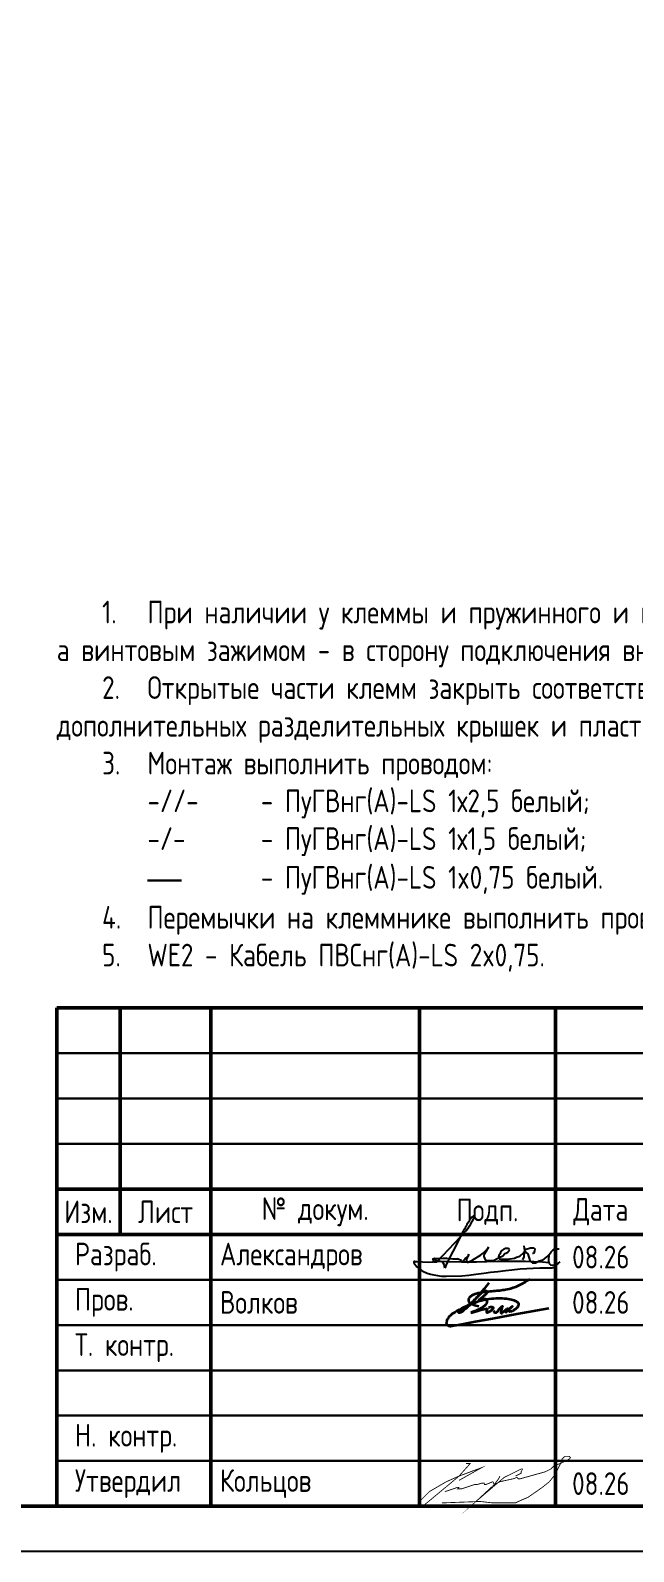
# Model space of a CAD drawing. Header units: millimetres. Extents: x -1036 to 3331, y -90 to 586.
# Drawn here: x 2624.1 to 2690.6, y 0 to 167.9 of the extents above; entities that cross this region are included whole.
import ezdxf

# ---------------------------------------------------------------- set-up
doc = ezdxf.new("R2010")
doc.units = ezdxf.units.MM
doc.layers.add('Подписи', color=7, linetype='Continuous')
doc.styles.add('Gost_type_A', font='GOST_A.TTF')

# ---------------------------------------------------------------- blocks, each defined once
blk = doc.blocks.new('Штамп большой нижний')
at = {"lineweight": 50}
for points in [[(-185, 55), (-178, 55), (-178, 35), (-185, 35)], [(-178, 55), (-168, 55), (-168, 35), (-178, 35)], [(-168, 55), (-145, 55), (-145, 35), (-168, 35)], [(-145, 55), (-130, 55), (-130, 35), (-145, 35)], [(-130, 55), (-120, 55), (-120, 35), (-130, 35)], [(-185, 35), (-178, 35), (-178, 30), (-185, 30)], [(-178, 35), (-168, 35), (-168, 30), (-178, 30)], [(-168, 35), (-145, 35), (-145, 30), (-168, 30)], [(-145, 35), (-130, 35), (-130, 30), (-145, 30)], [(-130, 35), (-120, 35), (-120, 30), (-130, 30)], [(-185, 30), (-168, 30), (-168, 0), (-185, 0)], [(-168, 30), (-145, 30), (-145, 0), (-168, 0)], [(-145, 30), (-130, 30), (-130, 0), (-145, 0)], [(-130, 30), (-120, 30), (-120, 0), (-130, 0)]]:
    blk.add_lwpolyline(points, close=True, dxfattribs=at)
for points in [[(-185, 55), (-178, 55), (-178, 50), (-185, 50)], [(-178, 55), (-168, 55), (-168, 50), (-178, 50)], [(-168, 55), (-145, 55), (-145, 50), (-168, 50)], [(-145, 55), (-130, 55), (-130, 50), (-145, 50)], [(-130, 55), (-120, 55), (-120, 50), (-130, 50)], [(-185, 50), (-178, 50), (-178, 45), (-185, 45)], [(-178, 50), (-168, 50), (-168, 45), (-178, 45)], [(-168, 50), (-145, 50), (-145, 45), (-168, 45)], [(-145, 50), (-130, 50), (-130, 45), (-145, 45)], [(-130, 50), (-120, 50), (-120, 45), (-130, 45)], [(-185, 45), (-178, 45), (-178, 40), (-185, 40)], [(-178, 45), (-168, 45), (-168, 40), (-178, 40)], [(-168, 45), (-145, 45), (-145, 40), (-168, 40)], [(-145, 45), (-130, 45), (-130, 40), (-145, 40)], [(-130, 45), (-120, 45), (-120, 40), (-130, 40)], [(-185, 40), (-178, 40), (-178, 35), (-185, 35)], [(-178, 40), (-168, 40), (-168, 35), (-178, 35)], [(-168, 40), (-145, 40), (-145, 35), (-168, 35)], [(-145, 40), (-130, 40), (-130, 35), (-145, 35)], [(-130, 40), (-120, 40), (-120, 35), (-130, 35)], [(-185, 30), (-168, 30), (-168, 25), (-185, 25)], [(-168, 30), (-145, 30), (-145, 25), (-168, 25)], [(-145, 30), (-130, 30), (-130, 25), (-145, 25)], [(-130, 30), (-120, 30), (-120, 25), (-130, 25)], [(-185, 25), (-168, 25), (-168, 20), (-185, 20)], [(-168, 25), (-145, 25), (-145, 20), (-168, 20)], [(-145, 25), (-130, 25), (-130, 20), (-145, 20)], [(-130, 25), (-120, 25), (-120, 20), (-130, 20)], [(-185, 20), (-168, 20), (-168, 15), (-185, 15)], [(-168, 20), (-145, 20), (-145, 15), (-168, 15)], [(-145, 20), (-130, 20), (-130, 15), (-145, 15)], [(-130, 20), (-120, 20), (-120, 15), (-130, 15)], [(-185, 15), (-168, 15), (-168, 10), (-185, 10)], [(-168, 15), (-145, 15), (-145, 10), (-168, 10)], [(-145, 15), (-130, 15), (-130, 10), (-145, 10)], [(-130, 15), (-120, 15), (-120, 10), (-130, 10)], [(-185, 10), (-168, 10), (-168, 5), (-185, 5)], [(-168, 10), (-145, 10), (-145, 5), (-168, 5)], [(-145, 10), (-130, 10), (-130, 5), (-145, 5)], [(-130, 10), (-120, 10), (-120, 5), (-130, 5)], [(-185, 5), (-168, 5), (-168, 0), (-185, 0)], [(-168, 5), (-145, 5), (-145, 0), (-168, 0)], [(-145, 5), (-130, 5), (-130, 0), (-145, 0)], [(-130, 5), (-120, 5), (-120, 0), (-130, 0)]]:
    blk.add_lwpolyline(points, close=True)
at = {"char_height": 2.5, "style": 'Gost_type_A'}
for s, insert, width, attachment_point in [('Изм.', (-181.5, 32.5), 7, 5), ('Лист', (-173, 32.5), 10, 5), ('№ докум.', (-156.5, 32.5), 23, 5), ('Подп.', (-137.5, 32.5), 15, 5), ('Дата', (-125, 32.5), 10, 5), ('\\pxl0.8;Разраб.', (-185, 27.5), 17, 4), ('\\pxl0.8;Пров.', (-185, 22.5), 17, 4), ('\\pxl0.8;Т. контр.', (-185, 17.5), 17, 4), ('\\pxl0.8;Н. контр.', (-185, 7.5), 17, 4), ('\\pxl0.8;Утвердил', (-185, 2.5), 17, 4)]:
    blk.add_mtext(s, dxfattribs=dict(at, insert=insert, width=width, attachment_point=attachment_point))
blk = doc.blocks.new('Сотрудник 7_1')
at = {"lineweight": 35}
for points in [[(5.51, 4.62), (4.98, 3.97), (4.54, 3.43), (4.18, 3.01), (3.9, 2.68), (3.67, 2.43), (3.49, 2.24), (3.34, 2.09), (3.21, 1.97), (3.08, 1.86), (2.97, 1.76), (2.86, 1.67), (2.76, 1.6), (2.67, 1.53), (2.59, 1.47), (2.52, 1.42), (2.45, 1.38), (2.4, 1.35), (2.35, 1.33), (2.31, 1.31), (2.28, 1.3), (2.25, 1.3), (2.23, 1.3), (2.21, 1.31), (2.2, 1.31), (2.19, 1.33), (2.18, 1.34), (2.18, 1.36), (2.18, 1.38), (2.18, 1.4), (2.19, 1.42), (2.2, 1.45), (2.22, 1.48), (2.25, 1.51), (2.28, 1.55), (2.32, 1.59), (2.36, 1.63), (2.42, 1.67), (2.49, 1.72), (2.56, 1.78), (2.65, 1.84), (2.75, 1.9), (2.87, 1.97), (2.99, 2.04), (3.12, 2.12), (3.25, 2.21), (3.39, 2.3), (3.53, 2.41), (3.67, 2.52), (3.81, 2.64), (3.94, 2.77), (4.07, 2.9), (4.2, 3.03), (4.32, 3.15), (4.44, 3.27), (4.55, 3.37), (4.65, 3.46), (4.74, 3.54), (4.82, 3.6), (4.9, 3.64), (4.97, 3.68), (5.03, 3.7), (5.08, 3.72), (5.13, 3.73), (5.17, 3.73), (5.21, 3.73), (5.24, 3.73), (5.26, 3.73), (5.28, 3.72), (5.3, 3.71), (5.31, 3.7), (5.32, 3.68), (5.33, 3.66), (5.33, 3.64), (5.32, 3.61), (5.32, 3.58), (5.3, 3.54), (5.28, 3.5), (5.25, 3.46), (5.21, 3.41), (5.16, 3.36), (5.1, 3.3), (5.03, 3.23), (4.96, 3.17), (4.88, 3.1), (4.8, 3.04), (4.72, 2.98), (4.65, 2.92), (4.59, 2.87), (4.53, 2.83), (4.49, 2.8), (4.46, 2.77), (4.43, 2.76), (4.42, 2.75), (4.42, 2.74), (4.43, 2.75), (4.45, 2.75), (4.49, 2.76), (4.53, 2.78), (4.58, 2.8), (4.64, 2.82), (4.7, 2.84), (4.76, 2.85), (4.83, 2.86), (4.89, 2.87), (4.95, 2.88), (5.01, 2.87), (5.06, 2.87), (5.11, 2.85), (5.15, 2.84), (5.19, 2.81), (5.22, 2.78), (5.25, 2.75), (5.27, 2.72), (5.29, 2.68), (5.3, 2.63), (5.3, 2.59), (5.3, 2.54), (5.29, 2.49), (5.27, 2.44), (5.26, 2.38), (5.23, 2.33), (5.2, 2.28), (5.17, 2.22), (5.12, 2.17), (5.07, 2.11), (5, 2.05), (4.92, 1.99), (4.83, 1.93), (4.73, 1.86), (4.6, 1.79), (4.47, 1.72), (4.31, 1.65), (4.15, 1.57), (3.96, 1.49), (3.76, 1.41), (3.54, 1.32)], [(4.39, 2), (4.09, 2.07), (3.85, 2.15), (3.67, 2.21), (3.55, 2.27), (3.46, 2.33), (3.4, 2.39), (3.37, 2.44), (3.35, 2.5), (3.33, 2.55), (3.32, 2.61), (3.31, 2.66), (3.31, 2.72), (3.31, 2.77), (3.32, 2.83), (3.34, 2.89), (3.36, 2.94), (3.39, 2.99), (3.43, 3.05), (3.48, 3.1), (3.54, 3.15), (3.6, 3.2), (3.67, 3.24), (3.74, 3.29), (3.82, 3.33), (3.91, 3.37), (4.01, 3.4), (4.11, 3.44), (4.22, 3.47), (4.34, 3.5), (4.47, 3.53), (4.62, 3.56), (4.77, 3.58), (4.93, 3.61), (5.11, 3.63), (5.29, 3.65), (5.48, 3.67), (5.67, 3.69), (5.85, 3.71), (6.04, 3.72), (6.21, 3.74), (6.38, 3.76), (6.55, 3.77), (6.71, 3.79), (6.86, 3.81), (7.02, 3.83), (7.19, 3.86), (7.36, 3.89), (7.54, 3.92), (7.74, 3.96), (7.95, 4.01), (8.19, 4.09), (8.47, 4.19), (8.78, 4.33), (9.15, 4.51), (9.57, 4.74), (10.05, 5.03)], [(6.04, 1.58), (6.05, 1.53), (6.06, 1.49), (6.06, 1.46), (6.07, 1.43), (6.09, 1.4), (6.1, 1.38), (6.12, 1.36), (6.14, 1.35), (6.16, 1.33), (6.19, 1.33), (6.22, 1.33), (6.25, 1.33), (6.28, 1.33), (6.31, 1.34), (6.34, 1.36), (6.37, 1.38), (6.4, 1.4), (6.43, 1.43), (6.46, 1.46), (6.49, 1.5), (6.52, 1.53), (6.55, 1.57), (6.58, 1.62), (6.62, 1.66), (6.65, 1.71), (6.69, 1.75), (6.73, 1.8), (6.78, 1.84), (6.82, 1.88), (6.85, 1.92), (6.89, 1.95), (6.92, 1.98), (6.95, 2.01), (6.97, 2.03), (6.98, 2.05), (7, 2.06), (7, 2.06), (7.01, 2.06), (7.01, 2.05), (7, 2.03), (7, 2), (6.99, 1.96), (6.97, 1.93), (6.96, 1.88), (6.94, 1.83), (6.93, 1.79), (6.91, 1.74), (6.9, 1.69), (6.89, 1.64), (6.88, 1.6), (6.87, 1.56), (6.86, 1.53), (6.85, 1.49), (6.84, 1.46), (6.84, 1.43), (6.84, 1.41), (6.84, 1.38), (6.84, 1.36), (6.84, 1.35), (6.84, 1.33), (6.84, 1.32), (6.85, 1.31), (6.86, 1.3), (6.86, 1.29), (6.87, 1.29), (6.88, 1.28), (6.89, 1.28), (6.9, 1.27), (6.91, 1.27), (6.92, 1.27), (6.93, 1.28), (6.95, 1.28), (6.96, 1.29), (6.97, 1.29), (6.98, 1.3), (7, 1.32), (7.03, 1.34), (7.06, 1.37), (7.1, 1.41), (7.15, 1.45), (7.21, 1.5), (7.27, 1.56), (7.34, 1.62), (7.41, 1.68), (7.48, 1.73), (7.54, 1.77), (7.58, 1.79), (7.6, 1.79), (7.61, 1.77), (7.59, 1.72), (7.57, 1.67), (7.54, 1.61), (7.5, 1.54), (7.46, 1.48), (7.43, 1.43), (7.41, 1.4), (7.4, 1.38), (7.41, 1.38), (7.42, 1.4), (7.45, 1.43), (7.49, 1.48), (7.54, 1.53), (7.6, 1.59), (7.66, 1.66), (7.73, 1.72), (7.81, 1.79), (7.88, 1.85), (7.95, 1.9), (8.01, 1.95), (8.06, 1.99), (8.09, 2.01), (8.11, 2.02), (8.1, 2.02), (8.07, 1.99), (8.03, 1.96), (7.98, 1.91), (7.92, 1.86), (7.87, 1.81), (7.81, 1.76), (7.76, 1.71), (7.73, 1.67), (7.7, 1.64), (7.68, 1.61), (7.67, 1.58), (7.67, 1.56), (7.67, 1.54), (7.68, 1.53), (7.7, 1.51), (7.71, 1.5), (7.73, 1.49), (7.75, 1.48), (7.77, 1.48), (7.8, 1.47), (7.83, 1.47), (7.87, 1.48), (7.91, 1.48), (7.96, 1.5), (8.01, 1.51), (8.07, 1.53), (8.13, 1.55), (8.19, 1.58), (8.26, 1.62), (8.33, 1.66), (8.4, 1.71), (8.48, 1.76), (8.55, 1.82), (8.63, 1.89), (8.69, 1.95), (8.75, 2.02), (8.79, 2.1), (8.82, 2.17), (8.83, 2.24), (8.81, 2.31), (8.78, 2.37), (8.72, 2.44), (8.65, 2.5), (8.56, 2.56), (8.44, 2.61), (8.31, 2.66), (8.17, 2.71), (8, 2.75), (7.83, 2.78), (7.64, 2.81), (7.44, 2.84), (7.22, 2.86), (7, 2.88), (6.77, 2.88), (6.53, 2.89), (6.29, 2.88), (6.04, 2.87), (5.79, 2.84), (5.52, 2.81), (5.25, 2.77), (4.97, 2.71), (4.68, 2.64), (4.38, 2.55), (4.06, 2.44), (3.74, 2.32), (3.42, 2.2), (3.11, 2.06), (2.8, 1.92), (2.51, 1.78), (2.25, 1.65), (2.01, 1.52), (1.8, 1.4), (1.62, 1.29), (1.47, 1.18), (1.35, 1.09), (1.24, 0.99), (1.15, 0.91), (1.08, 0.82), (1.02, 0.74), (0.97, 0.65), (0.93, 0.57), (0.89, 0.49), (0.86, 0.41), (0.84, 0.34), (0.83, 0.27), (0.82, 0.21), (0.82, 0.15), (0.83, 0.11), (0.84, 0.07), (0.85, 0.04), (0.87, 0.01), (0.89, -0.01), (0.91, -0.03), (0.94, -0.05), (0.97, -0.07), (1, -0.08), (1.03, -0.1), (1.07, -0.11), (1.1, -0.12), (1.13, -0.13), (1.17, -0.14), (1.2, -0.15), (1.24, -0.15), (1.29, -0.15), (1.47, -0.12), (1.9, -0.04), (2.7, 0.1), (3.99, 0.34), (5.91, 0.69), (8.58, 1.18), (12.12, 1.82)], [(3.54, 1.32), (4.17, 1.5), (4.63, 1.63), (4.96, 1.71), (5.17, 1.76), (5.28, 1.77), (5.33, 1.76), (5.34, 1.73), (5.32, 1.7), (5.3, 1.66), (5.28, 1.62), (5.27, 1.58), (5.26, 1.55), (5.25, 1.51), (5.24, 1.48), (5.24, 1.45), (5.24, 1.42), (5.24, 1.4), (5.25, 1.39), (5.26, 1.37), (5.27, 1.36), (5.29, 1.36), (5.31, 1.36), (5.33, 1.36), (5.35, 1.36), (5.39, 1.37), (5.42, 1.38), (5.46, 1.4), (5.49, 1.41), (5.54, 1.43), (5.58, 1.45), (5.62, 1.48), (5.67, 1.51), (5.72, 1.54), (5.76, 1.57), (5.81, 1.61), (5.85, 1.64), (5.89, 1.68), (5.93, 1.72), (5.96, 1.75), (5.99, 1.78), (6, 1.81), (6.02, 1.83), (6.02, 1.86), (6.01, 1.87), (6, 1.89), (5.98, 1.9), (5.95, 1.91), (5.91, 1.92), (5.87, 1.92), (5.81, 1.92), (5.75, 1.92), (5.69, 1.92), (5.63, 1.91), (5.57, 1.9), (5.51, 1.89), (5.46, 1.88)]]:
    blk.add_lwpolyline(points, dxfattribs=at)

msp = doc.modelspace()

# ---------------------------------------------------------------- linework, layer by layer
msp.add_lwpolyline([(2817, 420), (2817, 0), (2520, 0), (2520, 420)], close=True)
at = {"lineweight": 50}
msp.add_lwpolyline([(2812, 415), (2812, 5), (2540, 5), (2540, 415)], close=True, dxfattribs=at)
at = {"const_width": 0.0934}
for points in [[(2669.8, 6.62), (2670.74, 6.93), (2671.2, 7.09), (2671.36, 7.09), (2671.2, 6.93), (2671.36, 6.93), (2671.67, 6.93), (2673.07, 7.4), (2673.38, 7.4), (2673.85, 7.55), (2674.16, 7.55), (2674.16, 7.4), (2674.32, 7.4), (2675.1, 7.71), (2675.25, 7.4), (2675.87, 7.71), (2677.28, 8.02), (2677.74, 8.18), (2677.9, 8.02), (2678.05, 8.02), (2680.86, 8.8), (2681.48, 9.11), (2681.79, 9.42), (2682.1, 9.58), (2682.57, 9.73), (2683.19, 10.04), (2683.5, 10.2), (2683.66, 10.35), (2683.5, 10.51), (2683.19, 10.51), (2683.04, 10.51), (2682.72, 10.2), (2682.57, 9.73), (2681.95, 8.49), (2681.32, 7.71), (2680.55, 7.09), (2678.99, 6), (2677.9, 5.53), (2677.59, 5.37), (2675.1, 5.37), (2673.69, 5.53), (2669.49, 5.37)], [(2672.14, 9.73), (2672.6, 9.73), (2671.36, 8.33), (2670.43, 7.55), (2668.48, 5.93), (2667.36, 5), (2667, 5), (2667, 5.22), (2667.16, 5.68), (2668.09, 6.62), (2669.96, 7.71), (2671.36, 8.33), (2673.85, 9.26), (2671.36, 7.86)], [(2675.87, 8.33), (2675.72, 8.02), (2675.25, 7.4), (2673.23, 5.53), (2676.34, 8.18), (2678.21, 9.11), (2678.37, 9.11), (2678.21, 8.8), (2678.21, 8.64), (2677.59, 8.33)]]:
    msp.add_lwpolyline(points, dxfattribs=at)
at = {"layer": 'Подписи', "linetype": 'ByBlock'}
for p, q in [((2672.93, 37.01), (2672.78, 36.9)), ((2673.02, 37.03), (2672.93, 37.01)), ((2673.02, 36.82), (2673.02, 37.03)), ((2671.47, 34.71), (2672.07, 35.35)), ((2671.81, 35.31), (2671.61, 34.95)), ((2671.87, 35.42), (2671.81, 35.31)), ((2671.98, 35.58), (2671.87, 35.42)), ((2672.08, 35.82), (2671.98, 35.58)), ((2672.07, 35.35), (2672.39, 35.74)), ((2672.07, 35.35), (2672.36, 35.73)), ((2672.07, 35.35), (2672.23, 35.54)), ((2672.07, 35.35), (2672.23, 35.54)), ((2672.07, 35.35), (2672.23, 35.54)), ((2672.17, 35.94), (2672.08, 35.82)), ((2672.15, 35.45), (2672.39, 35.74)), ((2672.24, 36.09), (2672.17, 35.94)), ((2672.23, 35.54), (2672.48, 35.89)), ((2672.41, 36.37), (2672.24, 36.09)), ((2672.39, 35.74), (2672.52, 35.95)), ((2672.53, 36.56), (2672.41, 36.37)), ((2672.48, 35.89), (2672.61, 36.1)), ((2672.61, 36.72), (2672.53, 36.56)), ((2672.78, 36.9), (2672.61, 36.72)), ((2672.61, 36.1), (2672.81, 36.42)), ((2672.81, 36.42), (2673.02, 36.82)), ((2668.97, 32.06), (2671.47, 34.71)), ((2671.39, 34.48), (2669.97, 31.75)), ((2671.5, 34.69), (2671.39, 34.48)), ((2671.61, 34.95), (2671.5, 34.69)), ((2674.61, 33.6), (2674.36, 33.15)), ((2674.4, 33.3), (2674.61, 33.6)), ((2678.61, 33.23), (2678.55, 33.73)), ((2666.46, 32.02), (2666.71, 32.02)), ((2666.71, 32.02), (2667.95, 31.95)), ((2667.95, 31.95), (2668.56, 31.99)), ((2668.42, 32.3), (2668.71, 32.37)), ((2668.6, 32.21), (2668.42, 32.3)), ((2668.5, 32.23), (2668.51, 32.06)), ((2668.51, 32.06), (2668.62, 31.99)), ((2669.13, 32.06), (2668.6, 32.21)), ((2668.62, 31.99), (2668.92, 31.97)), ((2668.71, 32.37), (2669.19, 32.34)), ((2668.84, 32.05), (2671.64, 31.96)), ((2668.92, 31.97), (2668.97, 32.06)), ((2669.55, 31.97), (2669.13, 32.06)), ((2669.19, 32.34), (2669.6, 32.39)), ((2669.72, 31.68), (2669.55, 31.97)), ((2669.6, 32.39), (2670.01, 32.38)), ((2670.01, 32.38), (2670.67, 32.32)), ((2670.67, 32.32), (2671.24, 32.32)), ((2671.27, 32.28), (2671.21, 32.32)), ((2671.35, 32.23), (2671.27, 32.28)), ((2671.52, 32.16), (2671.35, 32.23)), ((2671.63, 32.11), (2671.52, 32.16)), ((2671.64, 32.1), (2671.81, 32.06)), ((2671.64, 31.96), (2673.3, 31.96)), ((2671.81, 32.06), (2672.03, 32.34)), ((2672.03, 32.34), (2672.27, 32.48)), ((2672.2, 32.26), (2672.19, 32.16)), ((2672.19, 32.16), (2672.2, 32.01)), ((2672.45, 32.82), (2672.2, 32.26)), ((2672.2, 32.01), (2672.31, 31.9)), ((2672.27, 32.48), (2672.42, 32.72)), ((2672.31, 31.9), (2672.65, 32.08)), ((2672.42, 32.72), (2672.45, 32.82)), ((2672.65, 32.08), (2672.89, 32.2)), ((2672.89, 32.2), (2673.74, 32.72)), ((2673.3, 31.96), (2675.6, 32.05)), ((2673.74, 32.72), (2674.04, 32.93)), ((2674.04, 32.93), (2674.4, 33.3)), ((2674.36, 33.15), (2674.1, 32.75)), ((2674.1, 32.75), (2674.1, 32.56)), ((2674.1, 32.56), (2674.17, 32.37)), ((2674.17, 32.37), (2674.26, 32.21)), ((2674.26, 32.21), (2674.45, 32.12)), ((2674.45, 32.12), (2675.22, 32.17)), ((2675.22, 32.17), (2675.5, 32.3)), ((2675.5, 32.3), (2675.79, 32.45)), ((2675.6, 32.05), (2678.7, 32.05)), ((2675.76, 32.67), (2675.73, 32.48)), ((2675.73, 32.48), (2675.77, 32.32)), ((2675.86, 32.83), (2675.76, 32.67)), ((2675.77, 32.32), (2675.98, 32.28)), ((2675.79, 32.45), (2676.19, 32.64)), ((2675.95, 33), (2675.86, 32.83)), ((2676.08, 33.23), (2675.95, 33)), ((2675.98, 32.28), (2676.1, 32.27)), ((2676.31, 33.37), (2676.08, 33.23)), ((2676.1, 32.27), (2676.83, 32.28)), ((2676.19, 32.64), (2676.43, 32.9)), ((2676.49, 33.46), (2676.31, 33.37)), ((2676.43, 32.9), (2676.71, 33.02)), ((2676.83, 33.44), (2676.49, 33.46)), ((2676.71, 33.02), (2676.91, 33.29)), ((2676.91, 33.29), (2676.83, 33.44)), ((2676.83, 32.28), (2677.01, 32.3)), ((2677.01, 32.3), (2677.48, 32.39)), ((2677.48, 32.39), (2677.7, 32.48)), ((2677.7, 32.48), (2677.96, 32.57)), ((2677.96, 32.57), (2678.11, 32.65)), ((2678.11, 32.65), (2678.48, 32.97)), ((2678.5, 32.53), (2678.37, 32.18)), ((2678.48, 32.97), (2678.61, 33.19)), ((2678.52, 32.8), (2678.5, 32.53)), ((2678.6, 33.05), (2678.52, 32.8)), ((2678.61, 33.19), (2678.6, 33.05)), ((2678.61, 33.26), (2678.76, 33.37)), ((2678.61, 33.19), (2678.61, 33.23)), ((2678.61, 33.12), (2678.94, 32.87)), ((2678.7, 32.05), (2680.55, 31.98)), ((2678.76, 33.37), (2679.24, 33.52)), ((2678.94, 32.87), (2679.03, 32.6)), ((2679.03, 32.6), (2679.09, 32.37)), ((2679.09, 32.37), (2679.18, 32.12)), ((2679.18, 32.12), (2679.33, 31.97)), ((2679.24, 33.52), (2679.61, 33.52)), ((2679.33, 31.97), (2679.47, 31.88)), ((2679.57, 32.9), (2679.46, 32.89)), ((2679.62, 32.94), (2679.57, 32.9)), ((2679.61, 33.52), (2679.73, 33.42)), ((2679.69, 33.18), (2679.62, 32.94)), ((2679.73, 33.42), (2679.69, 33.18)), ((2679.79, 31.88), (2680.2, 32.08)), ((2680.2, 32.08), (2680.64, 32.19)), ((2680.55, 31.98), (2681.26, 31.91)), ((2680.64, 32.19), (2680.78, 32.31)), ((2680.78, 32.31), (2681.04, 32.54)), ((2681.04, 32.54), (2681.33, 32.83)), ((2681.23, 32.37), (2681.22, 32.21)), ((2681.22, 32.21), (2681.22, 32.02)), ((2681.22, 32.02), (2681.29, 31.8)), ((2681.25, 32.54), (2681.23, 32.37)), ((2681.27, 32.74), (2681.25, 32.54)), ((2681.33, 32.83), (2681.53, 33.08)), ((2681.53, 33.08), (2681.74, 33.29)), ((2681.74, 33.29), (2681.92, 33.42)), ((2681.92, 33.42), (2682.13, 33.42)), ((2682.13, 33.42), (2682.4, 33.42)), ((2682.33, 31.83), (2682.52, 31.97)), ((2666.38, 31.88), (2666.48, 31.73)), ((2666.48, 31.73), (2666.69, 31.44)), ((2666.69, 31.44), (2667, 31.2)), ((2667, 31.2), (2667.17, 31.07)), ((2667.17, 31.07), (2667.45, 30.92)), ((2667.45, 30.92), (2667.85, 30.71)), ((2667.85, 30.71), (2668.23, 30.61)), ((2668.23, 30.61), (2668.58, 30.53)), ((2668.58, 30.53), (2668.97, 30.46)), ((2668.97, 30.46), (2669.44, 30.41)), ((2669.44, 30.41), (2669.95, 30.41)), ((2669.78, 31.29), (2669.72, 31.68)), ((2669.97, 31.75), (2669.78, 31.29)), ((2669.95, 30.41), (2671.67, 30.42)), ((2671.67, 30.42), (2672.45, 30.51)), ((2672.45, 30.51), (2673.23, 30.6)), ((2673.23, 30.6), (2674.08, 30.72)), ((2674.08, 30.72), (2674.82, 30.82)), ((2674.82, 30.82), (2675.65, 30.9)), ((2675.65, 30.9), (2676.48, 31.02)), ((2676.48, 31.02), (2677.2, 31.1)), ((2677.2, 31.1), (2678.09, 31.2)), ((2678.09, 31.2), (2680.28, 31.31)), ((2679.47, 31.88), (2679.79, 31.88)), ((2680.28, 31.31), (2680.82, 31.33)), ((2680.82, 31.33), (2681.22, 31.33)), ((2681.22, 31.33), (2681.63, 31.33)), ((2681.29, 31.8), (2681.44, 31.65)), ((2681.44, 31.65), (2681.63, 31.62)), ((2681.63, 31.62), (2681.93, 31.62)), ((2681.63, 31.33), (2681.82, 31.35)), ((2681.82, 31.35), (2682.33, 31.83)), ((2681.93, 31.62), (2682.33, 31.83))]:
    msp.add_line(p, q, dxfattribs=at)
at = {"layer": 'Подписи', "linetype": 'ByBlock', "lineweight": 25}
msp.add_arc((2666.48, 31.92), 0.104, 79.793, 227.5165, dxfattribs=at)

# ---------------------------------------------------------------- block references
for name, p in [('Штамп большой нижний', (2812, 5)), ('Сотрудник 7_1', (2669.14, 25.04))]:
    msp.add_blockref(name, p)

# ---------------------------------------------------------------- texts
at = {"char_height": 2.5, "style": 'Gost_type_A'}
for s, insert, width, attachment_point in [('\\pxi2,ql,t4;1.^IПри наличии у клеммы и пружинного и винтового зажима, установить пружинным зажимом в сторону внутреннего монтажа шкафа, а винтовым зажимом - в сторону подключения внешних кабелей.\\P2.^IОткрытые части клемм закрыть соответствующими концевыми крышками. На данной схеме показаны только места установок дополнительных разделительных крышек и пластин (в зависимости от типа клемм).\\P{\\A1;3.^IМонтаж выполнить проводом:\\P\\pi0,l4,q*,t4,9;-//-^I- ПуГВнг(А)-LS 1х2,5 белый;\\P\\pi2.42857,l1.57143,ql,t1.57143,9;-/-  ^I- ПуГВнг(А)-LS 1х1,5 белый; \\P\\pi-5,l9,q*,t9;\\fArial|b0|i0|c0|p34;\\H1.08333x;―^I\\fGOST type A|b0|i0|c204|p34;\\H0.92308x;- ПуГВнг(А)-LS 1x0,75 белый.\\A0;\\fMS Shell Dlg 2|b0|i0|c204|p0;\\H0.70834x;\\P\\pi2,l0,ql,t4;\\A1;\\fGOST type A|b0|i0|c204|p34;\\H1.41176x;4.^IПеремычки на клеммнике выполнить проводом ПуГВнг(А)-LS 1х1,5 белый;\\P5.^IWE2 - Кабель ПВСнг(А)-LS 2x0,75.}', (2627, 64), 183, 7), ('Александров', (2645, 32.5), 22, 4), ('08.26', (2687, 32.5), 10, 5), ('Волков', (2645, 27.5), 22, 4), ('08.26', (2687, 27.5), 10, 5), ('Кольцов', (2645, 7.5), 22, 4), ('08.26', (2687, 7.5), 10, 5)]:
    msp.add_mtext(s, dxfattribs=dict(at, insert=insert, width=width, attachment_point=attachment_point))

doc.saveas('drawing.dxf')
